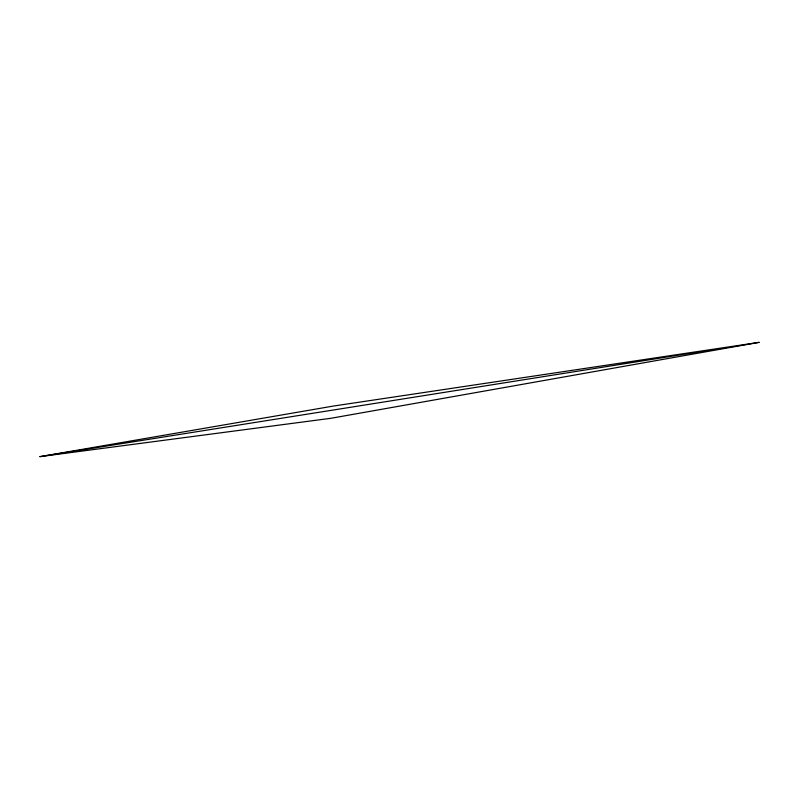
<?xml version="1.0" encoding="UTF-8"?>
<svg xmlns="http://www.w3.org/2000/svg" width="799" height="799" viewBox="0 0 799 799"><rect width="100%" height="100%" fill="white"/><g stroke="black" fill="none" stroke-linecap="round" stroke-linejoin="round"><path stroke-width="1.2" d="M759.05 342.362L330.856 418.296L39.95 456.638L333.503 406.042L759.05 342.362L39.95 456.638"/></g></svg>
